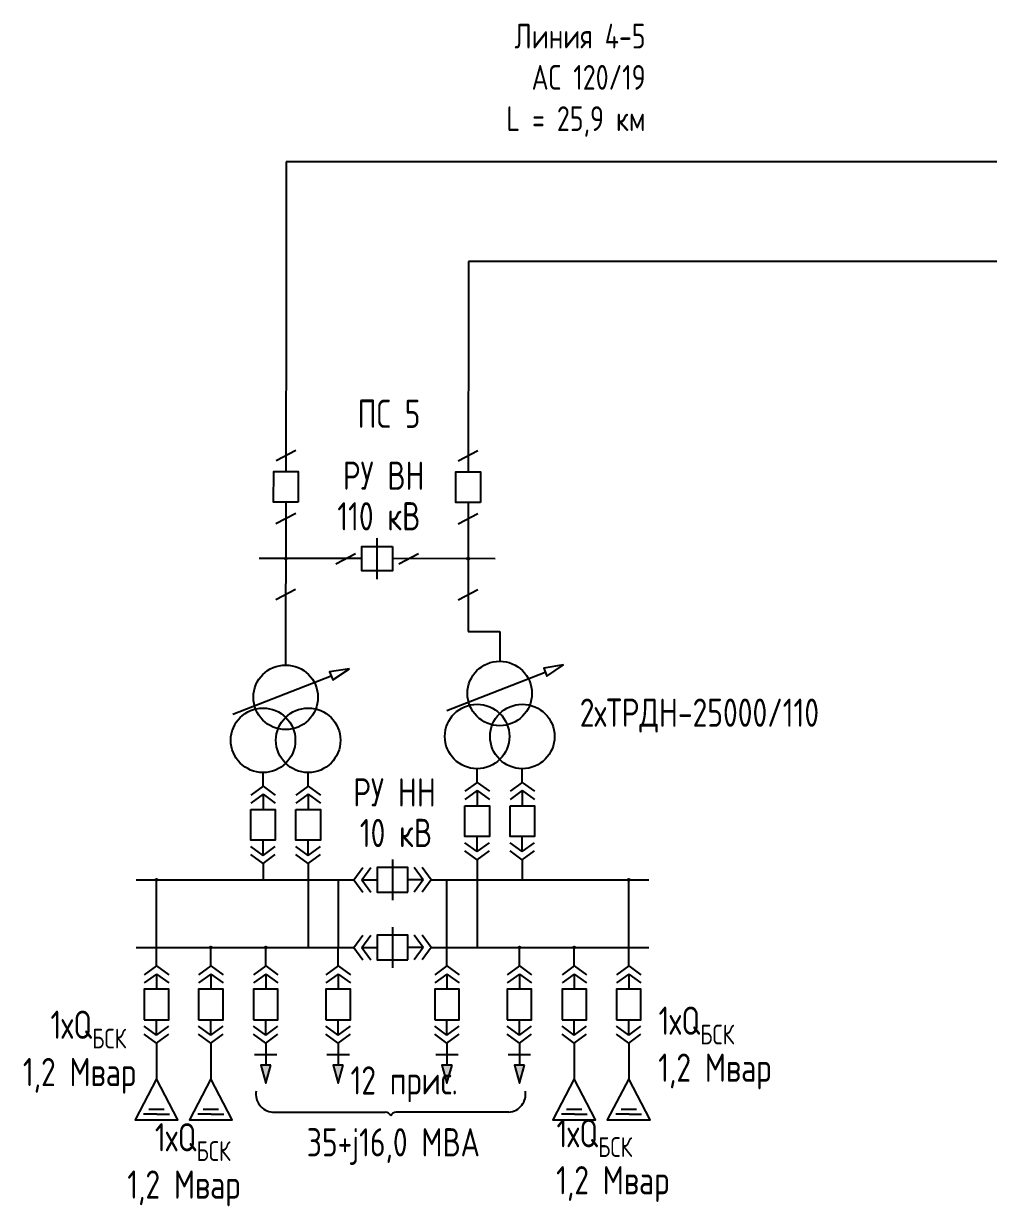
# Model space of a CAD drawing. Header units: millimetres. Extents: x 694 to 2822, y 1259 to 2159.
# Drawn here: x 747.4 to 883.7, y 1259 to 1426.3 of the extents above; entities that cross this region are included whole.
import ezdxf

# ---------------------------------------------------------------- set-up
doc = ezdxf.new("R2010")
doc.units = ezdxf.units.MM
doc.layers.add('Диспетчерские наименования', color=7, linetype='Continuous')
doc.styles.add('GOST-2.304_Type-B_shrink', font='GOST Common.ttf', dxfattribs={"width": 0.8})

msp = doc.modelspace()

# ---------------------------------------------------------------- hatches: boundary and pattern name
at = {"transparency": 33554687}
h = msp.add_hatch(color=256, dxfattribs=at)
edge = h.paths.add_edge_path()
edge.add_arc((784.4232485902089, 1350.629114346737), 0.1425197181914016, 0, 360)
h = msp.add_hatch(color=256, dxfattribs=at)
edge = h.paths.add_edge_path()
edge.add_arc((810.1941521057456, 1350.610740625219), 0.1425197181914016, 0, 360)
h = msp.add_hatch(color=256, dxfattribs=at)
edge = h.paths.add_edge_path()
edge.add_arc((766.1386165530498, 1305.209040335036), 0.1425197181914016, 0, 360)
h = msp.add_hatch(color=256, dxfattribs=at)
edge = h.paths.add_edge_path()
edge.add_arc((781.2136239554657, 1305.209040335036), 0.1425197181914016, 0, 360)
h = msp.add_hatch(color=256, dxfattribs=at)
edge = h.paths.add_edge_path()
edge.add_arc((791.8238576393564, 1305.209040335036), 0.1425197181914016, 0, 360)
h = msp.add_hatch(color=256, dxfattribs=at)
edge = h.paths.add_edge_path()
edge.add_arc((807.215372481423, 1305.209040335036), 0.1425197181914016, 0, 360)
h = msp.add_hatch(color=256, dxfattribs=at)
edge = h.paths.add_edge_path()
edge.add_arc((817.8594189968921, 1305.209040335036), 0.1425197181914016, 0, 360)
h = msp.add_hatch(color=256, dxfattribs=at)
edge = h.paths.add_edge_path()
edge.add_arc((832.9006154929048, 1305.209040335036), 0.1425197181914016, 0, 360)
h = msp.add_hatch(color=256, dxfattribs=at)
edge = h.paths.add_edge_path()
edge.add_arc((773.8343734928058, 1295.645199926538), 0.1425197181914016, 0, 360)
h = msp.add_hatch(color=256, dxfattribs=at)
edge = h.paths.add_edge_path()
edge.add_arc((781.5910957944966, 1295.645199926538), 0.1425197181914016, 0, 360)
h = msp.add_hatch(color=256, dxfattribs=at)
edge = h.paths.add_edge_path()
edge.add_arc((787.5985073304632, 1295.645199926538), 0.1425197181914016, 0, 360)
h = msp.add_hatch(color=256, dxfattribs=at)
edge = h.paths.add_edge_path()
edge.add_arc((811.4745356218941, 1295.645199926538), 0.1425197181914016, 0, 360)
h = msp.add_hatch(color=256, dxfattribs=at)
edge = h.paths.add_edge_path()
edge.add_arc((817.4481352888711, 1295.645199926538), 0.1425197181914016, 0, 360)
h = msp.add_hatch(color=256, dxfattribs=at)
edge = h.paths.add_edge_path()
edge.add_arc((825.2048575905606, 1295.645199926538), 0.1425197181914016, 0, 360)
for points in [[(782.302016013286, 1278.987794620131), (780.8801755757072, 1278.987794620131), (781.5910957944966, 1276.484307497415)], [(792.5347778581458, 1278.987794620131), (791.1129374205657, 1278.987794620131), (791.8238576393564, 1276.484307497415)], [(807.9262927002137, 1278.987794620131), (806.5044522626331, 1278.987794620131), (807.215372481423, 1276.484307497415)], [(818.1590555076605, 1278.987794620131), (816.7372150700803, 1278.987794620131), (817.4481352888711, 1276.484307497415)]]:
    msp.add_hatch(color=256, dxfattribs=at).paths.add_polyline_path(points)

# ---------------------------------------------------------------- linework, layer by layer
for p, q in [((919.0727821404125, 1406.727905374351), (784.473413917101, 1406.727905374351)), ((784.473413917101, 1406.727905374351), (784.4734139171014, 1385.752008649454)), ((924.9934473308385, 1392.617966322631), (810.2361824010195, 1392.61796632263)), ((810.2361824010195, 1392.61796632263), (810.2361824010195, 1385.689851308433)), ((810.1877208451824, 1340.301913229526), (814.6669773093845, 1340.301913229526)), ((814.6669773093845, 1340.301913229526), (814.6669773093845, 1336.117965425804))]:
    msp.add_line(p, q)
for p, q in [((784.4734139171014, 1385.752008649454), (784.4425228294335, 1362.947140123622)), ((810.2361824010195, 1385.689851308433), (810.2052913133516, 1362.884982782602)), ((783.0469931683624, 1364.491695306856), (785.8347324245233, 1365.963214714036)), ((808.80976165228, 1364.429537965835), (811.5975009084414, 1365.901057373016)), ((784.4363328323989, 1358.606110596316), (784.39856190911, 1335.578524508822)), ((810.1991013163165, 1358.543953255295), (810.1877208451824, 1340.301913229526)), ((783.0391761522883, 1355.588300317995), (785.8269154084505, 1357.059819725176)), ((808.8019446362064, 1355.526142976974), (811.5896838923672, 1356.997662384156)), ((797.3294491330685, 1347.712267242533), (797.3294491330685, 1353.491095510259)), ((791.4943743502758, 1349.89228476898), (794.2821136064381, 1351.363804176161)), ((800.408683953091, 1349.877989091453), (803.1964232092532, 1351.349508498634)), ((795.1718313118995, 1350.621450996265), (780.6583187954739, 1350.631798605423)), ((814.0263766655639, 1350.608008387803), (799.5128641491383, 1350.61835599696)), ((783.0324771725736, 1344.8503392392), (785.8202164287354, 1346.321858646381)), ((808.7952456564922, 1344.788181898179), (811.582984912653, 1346.25970130536)), ((807.2075081203025, 1329.165840838721), (821.1060038878186, 1334.588038534615)), ((776.9465964538904, 1328.626406094796), (790.8450922214074, 1334.048603790689)), ((781.2136239554657, 1318.449118635894), (779.4832756572305, 1317.183967295054)), ((781.2136239554657, 1318.449118635894), (782.943972253734, 1317.183967295054)), ((787.5985073304632, 1318.449118635894), (785.8681590321949, 1317.183967295054)), ((787.5985073304632, 1318.449118635894), (789.3288556286993, 1317.183967295054)), ((811.4745356218941, 1318.98855337982), (809.7441873236589, 1317.72340203898)), ((811.4745356218941, 1317.84839563429), (809.7441873236589, 1316.58324429345)), ((811.4745356218941, 1318.98855337982), (813.2048839201625, 1317.72340203898)), ((811.4745356218941, 1317.84839563429), (811.4745356218941, 1315.693055684109)), ((811.4745356218941, 1317.84839563429), (813.2048839201625, 1316.58324429345)), ((817.8594189968921, 1318.98855337982), (816.1290706986233, 1317.72340203898)), ((817.8594189968921, 1317.84839563429), (816.1290706986233, 1316.58324429345)), ((817.8594189968921, 1318.98855337982), (819.5897672951278, 1317.72340203898)), ((817.8594189968921, 1317.84839563429), (817.8594189968921, 1315.693055684109)), ((817.8594189968921, 1317.84839563429), (819.5897672951278, 1316.58324429345)), ((781.2136239554657, 1317.308960890364), (779.4832756572305, 1316.043809549524)), ((781.2136239554657, 1317.308960890364), (781.2136239554657, 1315.153620940184)), ((781.2136239554657, 1317.308960890364), (782.943972253734, 1316.043809549524)), ((787.5985073304632, 1317.308960890364), (785.8681590321949, 1316.043809549524)), ((787.5985073304632, 1317.308960890364), (787.5985073304632, 1315.153620940184)), ((787.5985073304632, 1317.308960890364), (789.3288556286993, 1316.043809549524)), ((811.4745356218941, 1309.196681793375), (811.4745356218941, 1311.352021743555)), ((817.8594189968921, 1309.196681793375), (817.8594189968921, 1311.352021743555)), ((781.2136239554657, 1308.65724704945), (779.4832756572305, 1309.922398390289)), ((781.2136239554657, 1308.65724704945), (781.2136239554657, 1310.81258699963)), ((781.2136239554657, 1308.65724704945), (782.943972253734, 1309.922398390289)), ((787.5985073304632, 1308.65724704945), (785.8681590321949, 1309.922398390289)), ((787.5985073304632, 1308.65724704945), (787.5985073304632, 1310.81258699963)), ((787.5985073304632, 1308.65724704945), (789.3288556286993, 1309.922398390289)), ((811.4745356218941, 1309.196681793375), (809.7441873236589, 1310.461833134215)), ((811.4745356218941, 1308.056524047845), (809.7441873236589, 1309.321675388685)), ((811.4745356218941, 1309.196681793375), (813.2048839201625, 1310.461833134215)), ((811.4745356218941, 1308.056524047845), (813.2048839201625, 1309.321675388685)), ((817.8594189968921, 1309.196681793375), (816.1290706986233, 1310.461833134215)), ((817.8594189968921, 1308.056524047845), (816.1290706986233, 1309.321675388685)), ((817.8594189968921, 1309.196681793375), (819.5897672951278, 1310.461833134215)), ((817.8594189968921, 1308.056524047845), (819.5897672951278, 1309.321675388685)), ((781.2136239554657, 1307.517089303919), (779.4832756572305, 1308.782240644759)), ((781.2136239554657, 1307.517089303919), (782.943972253734, 1308.782240644759)), ((787.5985073304632, 1307.517089303919), (785.8681590321949, 1308.782240644759)), ((787.5985073304632, 1307.517089303919), (789.3288556286993, 1308.782240644759)), ((799.5196145790956, 1308.079546378822), (799.5196145790956, 1302.338534291252)), ((811.4745356218941, 1308.056524047845), (811.4745356218941, 1295.645199926538)), ((817.8594189968921, 1308.056524047845), (817.8594189968921, 1305.209040335036)), ((781.2136239554657, 1307.517089303919), (781.2136239554657, 1305.209040335036)), ((787.5985073304632, 1307.517089303919), (787.5985073304632, 1295.645199926538)), ((794.0535999130998, 1305.209040335036), (795.3187512539494, 1306.939388633291)), ((795.1937576586306, 1305.209040335036), (796.4589089994979, 1306.939388633291)), ((803.8454714995605, 1305.209040335036), (802.5803201587269, 1306.939388633291)), ((804.9856292450913, 1305.209040335036), (803.7204779042413, 1306.939388633291)), ((763.2693407837573, 1305.209040335036), (794.0535999130998, 1305.209040335036)), ((794.0535999130998, 1305.209040335036), (795.3187512539494, 1303.478692036783)), ((795.1937576586306, 1305.209040335036), (797.3490976088237, 1305.209040335036)), ((795.1937576586306, 1305.209040335036), (796.4589089994979, 1303.478692036783)), ((803.8454714995605, 1305.209040335036), (801.6901315493683, 1305.209040335036)), ((803.8454714995605, 1305.209040335036), (802.5803201587269, 1303.478692036783)), ((804.9856292450913, 1305.209040335036), (803.7204779042413, 1303.478692036783)), ((804.9856292450913, 1305.209040335036), (835.7698883744347, 1305.209040335036)), ((807.215372481423, 1295.645199926538), (807.215372481423, 1305.209040335036)), ((799.5196145790956, 1298.515705970324), (799.5196145790956, 1292.774693882754)), ((794.0535999130998, 1295.645199926538), (795.3187512539494, 1297.375548224791)), ((795.1937576586306, 1295.645199926538), (796.4589089994979, 1297.375548224791)), ((803.8454714995605, 1295.645199926538), (802.5803201587269, 1297.375548224791)), ((804.9856292450913, 1295.645199926538), (803.7204779042413, 1297.375548224791)), ((763.2693407837573, 1295.645199926538), (794.0535999130998, 1295.645199926538)), ((794.0535999130998, 1295.645199926538), (795.3187512539494, 1293.914851628285)), ((795.1937576586306, 1295.645199926538), (797.3490976088237, 1295.645199926538)), ((795.1937576586306, 1295.645199926538), (796.4589089994979, 1293.914851628285)), ((803.8454714995605, 1295.645199926538), (801.6901315493683, 1295.645199926538)), ((803.8454714995605, 1295.645199926538), (802.5803201587269, 1293.914851628285)), ((804.9856292450913, 1295.645199926538), (803.7204779042413, 1293.914851628285)), ((804.9856292450913, 1295.645199926538), (835.7698883744347, 1295.645199926538)), ((766.1386165530498, 1293.033796506986), (764.4082682547973, 1291.768645166146)), ((766.1386165530498, 1293.033796506986), (767.8689648513009, 1291.768645166146)), ((773.8343734928058, 1293.033796506986), (772.1040251945701, 1291.768645166146)), ((773.8343734928058, 1293.033796506986), (775.5647217910578, 1291.768645166146)), ((781.5910957944966, 1293.033796506986), (779.8607474962441, 1291.768645166146)), ((781.5910957944966, 1293.033796506986), (783.3214440927313, 1291.768645166146)), ((791.8238576393564, 1293.033796506986), (790.093509341104, 1291.768645166146)), ((791.8238576393564, 1293.033796506986), (793.5542059375912, 1291.768645166146)), ((807.215372481423, 1293.033796506986), (805.4850241831714, 1291.768645166146)), ((807.215372481423, 1293.033796506986), (808.9457207796913, 1291.768645166146)), ((817.4481352888711, 1293.033796506986), (815.7177869906186, 1291.768645166146)), ((817.4481352888711, 1293.033796506986), (819.1784835871222, 1291.768645166146)), ((825.2048575905606, 1293.033796506986), (823.4745092923094, 1291.768645166146)), ((825.2048575905606, 1293.033796506986), (826.935205888813, 1291.768645166146)), ((832.9006154929048, 1293.033796506986), (831.1702671946368, 1291.768645166146)), ((832.9006154929048, 1293.033796506986), (834.6309637911404, 1291.768645166146)), ((766.1386165530498, 1291.893638761454), (764.4082682547973, 1290.628487420613)), ((766.1386165530498, 1291.893638761454), (766.1386165530498, 1289.738298811273)), ((766.1386165530498, 1291.893638761454), (767.8689648513009, 1290.628487420613)), ((773.8343734928058, 1291.893638761454), (772.1040251945701, 1290.628487420613)), ((773.8343734928058, 1291.893638761454), (773.8343734928058, 1289.738298811273)), ((773.8343734928058, 1291.893638761454), (775.5647217910578, 1290.628487420613)), ((781.5910957944966, 1291.893638761454), (779.8607474962441, 1290.628487420613)), ((781.5910957944966, 1291.893638761454), (781.5910957944966, 1289.738298811273)), ((781.5910957944966, 1291.893638761454), (783.3214440927313, 1290.628487420613)), ((791.8238576393564, 1291.893638761454), (790.093509341104, 1290.628487420613)), ((791.8238576393564, 1291.893638761454), (791.8238576393564, 1289.738298811273)), ((791.8238576393564, 1291.893638761454), (793.5542059375912, 1290.628487420613)), ((807.215372481423, 1291.893638761454), (805.4850241831714, 1290.628487420613)), ((807.215372481423, 1291.893638761454), (807.215372481423, 1289.738298811273)), ((807.215372481423, 1291.893638761454), (808.9457207796913, 1290.628487420613)), ((817.4481352888711, 1291.893638761454), (815.7177869906186, 1290.628487420613)), ((817.4481352888711, 1291.893638761454), (817.4481352888711, 1289.738298811273)), ((817.4481352888711, 1291.893638761454), (819.1784835871222, 1290.628487420613)), ((825.2048575905606, 1291.893638761454), (823.4745092923094, 1290.628487420613)), ((825.2048575905606, 1291.893638761454), (825.2048575905606, 1289.738298811273)), ((825.2048575905606, 1291.893638761454), (826.935205888813, 1290.628487420613)), ((832.9006154929048, 1291.893638761454), (831.1702671946368, 1290.628487420613)), ((832.9006154929048, 1291.893638761454), (832.9006154929048, 1289.738298811273)), ((832.9006154929048, 1291.893638761454), (834.6309637911404, 1290.628487420613)), ((766.1386165530498, 1283.241924920539), (764.4082682547973, 1284.507076261379)), ((766.1386165530498, 1283.241924920539), (766.1386165530498, 1285.397264870719)), ((766.1386165530498, 1283.241924920539), (767.8689648513009, 1284.507076261379)), ((773.8343734928058, 1283.241924920539), (772.1040251945701, 1284.507076261379)), ((773.8343734928058, 1283.241924920539), (773.8343734928058, 1285.397264870719)), ((773.8343734928058, 1283.241924920539), (775.5647217910578, 1284.507076261379)), ((781.5910957944966, 1283.241924920539), (779.8607474962441, 1284.507076261379)), ((781.5910957944966, 1283.241924920539), (781.5910957944966, 1285.397264870719)), ((781.5910957944966, 1283.241924920539), (783.3214440927313, 1284.507076261379)), ((791.8238576393564, 1283.241924920539), (790.093509341104, 1284.507076261379)), ((791.8238576393564, 1283.241924920539), (791.8238576393564, 1285.397264870719)), ((791.8238576393564, 1283.241924920539), (793.5542059375912, 1284.507076261379)), ((807.215372481423, 1283.241924920539), (805.4850241831714, 1284.507076261379)), ((807.215372481423, 1283.241924920539), (807.215372481423, 1285.397264870719)), ((807.215372481423, 1283.241924920539), (808.9457207796913, 1284.507076261379)), ((817.4481352888711, 1283.241924920539), (815.7177869906186, 1284.507076261379)), ((817.4481352888711, 1283.241924920539), (817.4481352888711, 1285.397264870719)), ((817.4481352888711, 1283.241924920539), (819.1784835871222, 1284.507076261379)), ((825.2048575905606, 1283.241924920539), (823.4745092923094, 1284.507076261379)), ((825.2048575905606, 1283.241924920539), (825.2048575905606, 1285.397264870719)), ((825.2048575905606, 1283.241924920539), (826.935205888813, 1284.507076261379)), ((832.9006154929048, 1283.241924920539), (831.1702671946368, 1284.507076261379)), ((832.9006154929048, 1283.241924920539), (832.9006154929048, 1285.397264870719)), ((832.9006154929048, 1283.241924920539), (834.6309637911404, 1284.507076261379)), ((766.1386165530498, 1282.101767175009), (764.4082682547973, 1283.366918515849)), ((766.1386165530498, 1282.101767175009), (767.8689648513009, 1283.366918515849)), ((773.8343734928058, 1282.101767175009), (772.1040251945701, 1283.366918515849)), ((773.8343734928058, 1282.101767175009), (775.5647217910578, 1283.366918515849)), ((781.5910957944966, 1282.101767175009), (779.8607474962441, 1283.366918515849)), ((781.5910957944966, 1282.101767175009), (783.3214440927313, 1283.366918515849)), ((791.8238576393564, 1282.101767175009), (790.093509341104, 1283.366918515849)), ((791.8238576393564, 1282.101767175009), (793.5542059375912, 1283.366918515849)), ((807.215372481423, 1282.101767175009), (805.4850241831714, 1283.366918515849)), ((807.215372481423, 1282.101767175009), (808.9457207796913, 1283.366918515849)), ((817.4481352888711, 1282.101767175009), (815.7177869906186, 1283.366918515849)), ((817.4481352888711, 1282.101767175009), (819.1784835871222, 1283.366918515849)), ((825.2048575905606, 1282.101767175009), (823.4745092923094, 1283.366918515849)), ((825.2048575905606, 1282.101767175009), (826.935205888813, 1283.366918515849)), ((832.9006154929048, 1282.101767175009), (831.1702671946368, 1283.366918515849)), ((832.9006154929048, 1282.101767175009), (834.6309637911404, 1283.366918515849)), ((781.5910957944966, 1282.101767175009), (781.5910957944966, 1278.987794620131)), ((791.8238576393564, 1282.101767175009), (791.8238576393564, 1278.987794620131)), ((807.215372481423, 1282.101767175009), (807.215372481423, 1278.987794620131)), ((817.4481352888711, 1282.101767175009), (817.4481352888711, 1278.987794620131)), ((783.1823858884559, 1280.457832001011), (779.9998057005541, 1280.457832001011)), ((793.4151477333157, 1280.457832001011), (790.2325675454131, 1280.457832001011)), ((808.8066625753822, 1280.457832001011), (805.6240823874805, 1280.457832001011)), ((819.0394253828304, 1280.457832001011), (815.8568451949277, 1280.457832001011)), ((782.302016013286, 1278.987794620131), (780.8801755757072, 1278.987794620131)), ((780.8801755757072, 1278.987794620131), (781.5910957944966, 1276.484307497415)), ((792.5347778581458, 1278.987794620131), (791.1129374205657, 1278.987794620131)), ((791.1129374205657, 1278.987794620131), (791.8238576393564, 1276.484307497415)), ((807.9262927002137, 1278.987794620131), (806.5044522626331, 1278.987794620131)), ((806.5044522626331, 1278.987794620131), (807.215372481423, 1276.484307497415)), ((818.1590555076605, 1278.987794620131), (816.7372150700803, 1278.987794620131)), ((816.7372150700803, 1278.987794620131), (817.4481352888711, 1276.484307497415)), ((765.0554666947978, 1272.801386332969), (767.2217664113177, 1272.801386332969)), ((772.7512236345542, 1272.801386332969), (774.9175233510732, 1272.801386332969)), ((824.1217077323099, 1272.801386332969), (826.2880074488285, 1272.801386332969)), ((831.8174656346373, 1272.801386332969), (833.9837653511568, 1272.801386332969)), ((766.1952010535465, 1272.076368573769), (764.3143641601928, 1272.076368573769)), ((766.1952010535465, 1272.076368573769), (767.9628689459059, 1272.076368573769)), ((773.890957993302, 1272.076368573769), (772.0101210999496, 1272.076368573769)), ((773.890957993302, 1272.076368573769), (775.658625885646, 1272.076368573769)), ((782.5565963367467, 1272.368560972954), (798.4871303328496, 1272.368560972954)), ((815.972653023066, 1272.368560972954), (800.0421190269626, 1272.368560972954)), ((825.2614420910581, 1272.076368573769), (823.3806051977049, 1272.076368573769)), ((825.2614420910581, 1272.076368573769), (827.0291099834008, 1272.076368573769)), ((832.9571999933851, 1272.076368573769), (831.0763631000491, 1272.076368573769)), ((832.9571999933851, 1272.076368573769), (834.724867885745, 1272.076368573769))]:
    msp.add_line(p, q, dxfattribs=at)
for points in [[(786.166679371519, 1358.603643246144), (782.7059862932779, 1358.608577946487), (782.7121762903134, 1362.949607473794), (786.1728693685545, 1362.944672773451)], [(811.929447855437, 1358.541485905124), (808.468754777195, 1358.546420605466), (808.4749447742306, 1362.887450132773), (811.9356378524717, 1362.88251543243)], [(799.5140978245386, 1352.34870385543), (799.5116304737398, 1348.888008138491), (795.1705976365006, 1348.891103137795), (795.1730649872984, 1352.351798854733)], [(793.4105241474422, 1335.049364848302), (790.6246798352422, 1334.61357777135), (791.0655046075717, 1333.483629810027)], [(823.6714358138697, 1335.588799592228), (820.8855915016538, 1335.153012515278), (821.3264162739838, 1334.023064553953)], [(779.4832756572305, 1315.153620940184), (782.943972253734, 1315.153620940184), (782.943972253734, 1310.81258699963), (779.4832756572305, 1310.81258699963)], [(785.8681590321949, 1315.153620940184), (789.3288556286993, 1315.153620940184), (789.3288556286993, 1310.81258699963), (785.8681590321949, 1310.81258699963)], [(809.7441873236589, 1315.693055684109), (813.2048839201625, 1315.693055684109), (813.2048839201625, 1311.352021743555), (809.7441873236589, 1311.352021743555)], [(816.1290706986233, 1315.693055684109), (819.5897672951278, 1315.693055684109), (819.5897672951278, 1311.352021743555), (816.1290706986233, 1311.352021743555)], [(801.6901315493683, 1303.478692036783), (801.6901315493683, 1306.939388633291), (797.3490976088237, 1306.939388633291), (797.3490976088237, 1303.478692036783)], [(801.6901315493683, 1293.914851628285), (801.6901315493683, 1297.375548224793), (797.3490976088237, 1297.375548224793), (797.3490976088237, 1293.914851628285)], [(764.4082682547973, 1285.397264870719), (767.8689648513009, 1285.397264870719), (767.8689648513009, 1289.738298811273), (764.4082682547973, 1289.738298811273)], [(772.1040251945701, 1285.397264870719), (775.5647217910578, 1285.397264870719), (775.5647217910578, 1289.738298811273), (772.1040251945701, 1289.738298811273)], [(779.8607474962441, 1285.397264870719), (783.3214440927313, 1285.397264870719), (783.3214440927313, 1289.738298811273), (779.8607474962441, 1289.738298811273)], [(790.093509341104, 1285.397264870719), (793.5542059375912, 1285.397264870719), (793.5542059375912, 1289.738298811273), (790.093509341104, 1289.738298811273)], [(805.4850241831714, 1285.397264870719), (808.9457207796913, 1285.397264870719), (808.9457207796913, 1289.738298811273), (805.4850241831714, 1289.738298811273)], [(815.7177869906186, 1285.397264870719), (819.1784835871222, 1285.397264870719), (819.1784835871222, 1289.738298811273), (815.7177869906186, 1289.738298811273)], [(823.4745092923094, 1285.397264870719), (826.935205888813, 1285.397264870719), (826.935205888813, 1289.738298811273), (823.4745092923094, 1289.738298811273)], [(831.1702671946368, 1285.397264870719), (834.6309637911404, 1285.397264870719), (834.6309637911404, 1289.738298811273), (831.1702671946368, 1289.738298811273)], [(782.302016013286, 1278.987794620131), (780.8801755757072, 1278.987794620131), (781.5910957944966, 1276.484307497415)], [(792.5347778581458, 1278.987794620131), (791.1129374205657, 1278.987794620131), (791.8238576393564, 1276.484307497415)], [(807.9262927002137, 1278.987794620131), (806.5044522626331, 1278.987794620131), (807.215372481423, 1276.484307497415)], [(818.1590555076605, 1278.987794620131), (816.7372150700803, 1278.987794620131), (817.4481352888711, 1276.484307497415)], [(766.1386165530498, 1277.060485847897), (763.1167028926061, 1271.295644576483), (769.1605302135258, 1271.295644576483)], [(773.8343734928058, 1277.060485847897), (770.8124598323461, 1271.295644576483), (776.8562871532658, 1271.295644576483)], [(825.2048575905606, 1277.060485847897), (822.1829439301009, 1271.295644576483), (828.2267712510375, 1271.295644576483)], [(832.9006154929048, 1277.060485847897), (829.8787018324283, 1271.295644576483), (835.9225291533489, 1271.295644576483)]]:
    msp.add_lwpolyline(points, close=True, dxfattribs=at)
for points in [[(781.2136239554657, 1318.449118635894), (781.2136239554657, 1320.376427408128)], [(787.5985073304632, 1318.449118635894), (787.5985073304632, 1320.37642740813)], [(811.4745356218941, 1318.98855337982), (811.4745356218941, 1320.915862152054)], [(811.4745356218941, 1318.98855337982), (811.4745356218941, 1320.915862152054)], [(817.8594189968594, 1318.98855337982), (817.8594189968594, 1320.915862152056)], [(817.8594189968921, 1318.98855337982), (817.8594189968921, 1320.915862152056)], [(766.1386165530498, 1293.033796506986), (766.1386165530498, 1305.209040335036)], [(791.8238576393564, 1305.209040335036), (791.8238576393564, 1295.645199926538)], [(832.9006154929048, 1293.033796506986), (832.9006154929048, 1305.209040335036)], [(773.8343734928058, 1293.033796506986), (773.8343734928058, 1295.645199926538)], [(781.5910957944966, 1293.033796506986), (781.5910957944966, 1295.645199926538)], [(791.8238576393564, 1293.033796506986), (791.8238576393564, 1295.645199926538)], [(807.215372481423, 1293.033796506986), (807.215372481423, 1295.645199926538)], [(817.4481352888711, 1293.033796506986), (817.4481352888711, 1295.645199926538)], [(825.2048575905606, 1293.033796506986), (825.2048575905606, 1295.645199926538)], [(766.1386165530498, 1282.101767175009), (766.1386165530498, 1277.060485847897)], [(773.8343734928058, 1282.101767175009), (773.8343734928058, 1277.060485847897)], [(825.2048575905606, 1282.101767175009), (825.2048575905606, 1277.060485847897)], [(832.9006154929048, 1282.101767175009), (832.9006154929048, 1277.060485847897)]]:
    msp.add_lwpolyline(points, dxfattribs=at)
for centre, radius in [((784.4232485902089, 1350.629114346737), 0.1425197181914016), ((810.1941521057456, 1350.610740625219), 0.1425197181914016), ((814.6669773093845, 1331.557334443679), 4.560630982124852), ((784.4060656429729, 1331.017899699753), 4.560630982124852), ((781.2136239554657, 1324.937058390253), 4.560630982124852), ((787.5985073304632, 1324.937058390253), 4.560630982124852), ((811.4745356218941, 1325.47649313418), 4.560630982124852), ((817.8594189968594, 1325.47649313418), 4.560630982124852), ((766.1386165530498, 1305.209040335036), 0.1425197181914016), ((832.9006154929048, 1305.209040335036), 0.1425197181914016), ((773.8343734928058, 1295.645199926538), 0.1425197181914016), ((781.5910957944966, 1295.645199926538), 0.1425197181914016), ((817.4481352888711, 1295.645199926538), 0.1425197181914016), ((825.2048575905606, 1295.645199926538), 0.1425197181914016)]:
    msp.add_circle(centre, radius, dxfattribs=at)
for centre, radius, start, end in [((782.7652029781552, 1274.933793304785), 2.573700380213439, 170.7471390808556, 265.3508939675109), ((815.7640463816574, 1274.933793304785), 2.573700380213439, 274.6491060324891, 9.252860919144412), ((798.5210638332687, 1271.587931205577), 0.7813669535919143, 17.8960806980317, 92.48904566247911), ((800.0081855265425, 1271.587931205577), 0.7813669535919143, 87.51095433752087, 162.1039193019683)]:
    msp.add_arc(centre, radius, start, end, dxfattribs=at)

# ---------------------------------------------------------------- texts
at = {"transparency": 33554687, "char_height": 3.990552109359246, "attachment_point": 4, "style": 'GOST-2.304_Type-B_shrink'}
for s, insert in [('ПС 5', (794.5664229182098, 1371.099420352519)), ('РУ ВН', (792.4918382356618, 1362.341957471084)), ('110 кВ', (791.7120238427651, 1356.608685629257)), ('\\pxql;2хТРДН-25000/110', (825.9800114381137, 1328.430003011273)), ('РУ НН', (793.9577772925782, 1317.570275997201)), ('10 кВ', (794.8914326520221, 1311.837004155374))]:
    msp.add_mtext(s, dxfattribs=dict(at, insert=insert))
for s, insert, width in [('\\A1;1хQ{\\H0.7x;\\S^ БСК;}', (751.1662842013038, 1284.045830702234), 16.27883551364696), ('\\A1;1хQ{\\H0.7x;\\S^ БСК;}', (837.1307916317169, 1284.620515504621), 16.27883551364696), ('\\A1;1,2 Мвар', (747.2598657141598, 1277.493095320307), 16.27883551364696), ('\\A1;1,2 Мвар', (837.07697026596, 1278.111529031155), 16.27883551364696), ('12 прис.', (793.5793106655105, 1276.309734671244), 17.16310930117988), ('\\A1;1хQ{\\H0.7x;\\S^ БСК;}', (765.9250215932366, 1268.137063925862), 16.27883551364696), ('\\A1;1хQ{\\H0.7x;\\S^ БСК;}', (822.6975469192621, 1268.70739187768), 16.27883551364696), ('35+j16,0 МВА', (787.3911532755551, 1267.499821929131), 29.47847140351828), ('\\A1;1,2 Мвар', (762.0186031060925, 1261.584328543934), 16.27883551364696), ('\\A1;1,2 Мвар', (822.6437255535075, 1262.198405404215), 16.27883551364696)]:
    msp.add_mtext(s, dxfattribs=dict(at, insert=insert, width=width))
at = {"layer": 'Диспетчерские наименования', "transparency": 33554687, "insert": (793.1502231559411, 1418.250146079615), "char_height": 3.5, "width": 42.13818054500825, "attachment_point": 4, "style": 'GOST-2.304_Type-B_shrink'}
msp.add_mtext('\\pxqr;Линия 4-5\\PАС 120/19\\PL = 25,9 км', dxfattribs=at)

doc.saveas('drawing.dxf')
